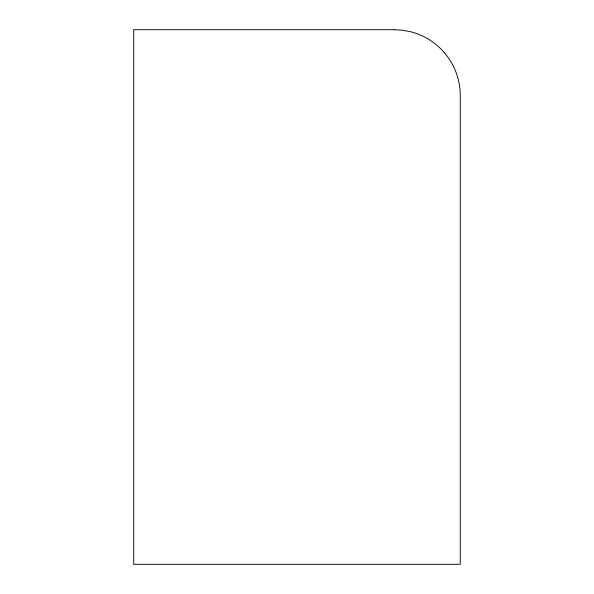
<?xml version="1.0" encoding="UTF-8"?>
<svg xmlns="http://www.w3.org/2000/svg" width="594" height="594" viewBox="0 0 594 594"><rect width="100%" height="100%" fill="white"/><g stroke="black" fill="none" stroke-linecap="round" stroke-linejoin="round"><path stroke-width="0.89" d="M394.364 29.7L133.739 29.7L133.739 564.3L460.261 564.3L460.261 95.597A65.897 65.897 0 0 0 411.419 31.942L402.962 30.264L394.364 29.7"/></g></svg>
